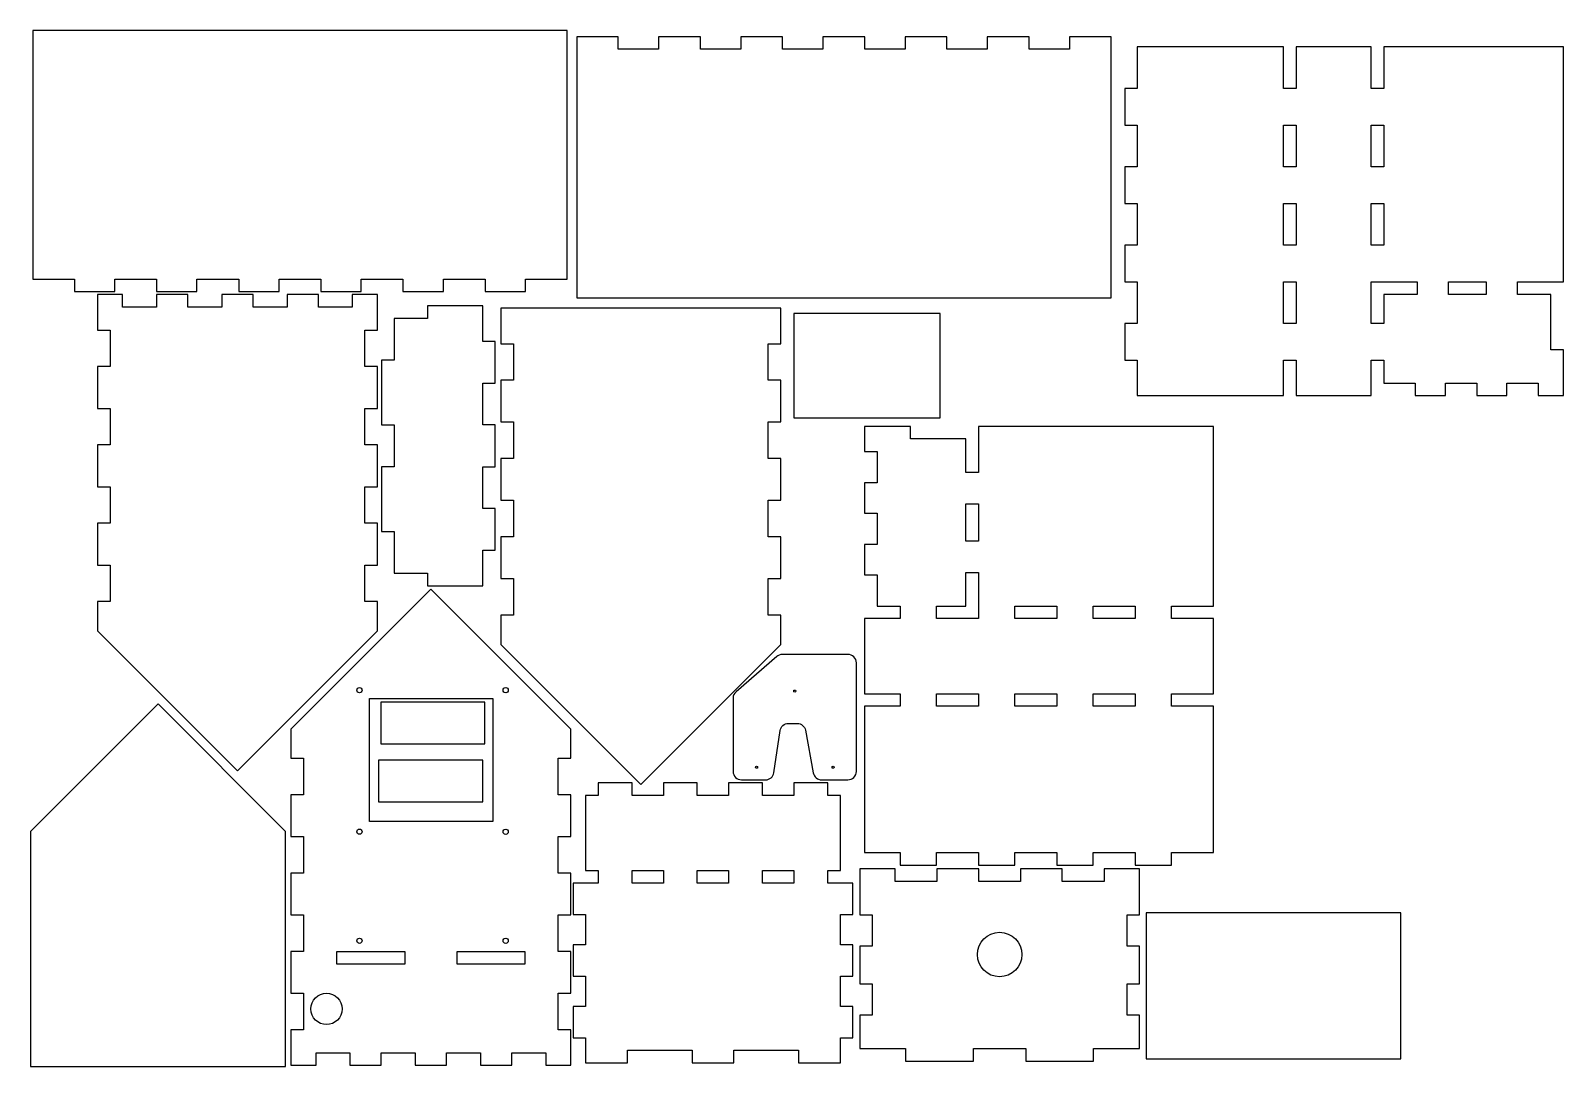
# Model space of a CAD drawing. Header units: millimetres. Extents: x 410 to 1144, y -187 to 309.
import ezdxf

# ---------------------------------------------------------------- set-up
doc = ezdxf.new("R2010")
doc.units = ezdxf.units.MM
doc.layers.get('0').update_dxf_attribs({"linetype": 'CONTINUOUS'})

msp = doc.modelspace()

# ---------------------------------------------------------------- linework, layer by layer
for p, q in [((681.44, -57.45), (675.44, -57.45)), ((675.44, -57.45), (675.44, -60.45)), ((697.69, -51.45), (681.44, -51.45)), ((681.44, -51.45), (681.44, -57.45)), ((697.69, -57.45), (697.69, -51.45)), ((712.69, -57.45), (697.69, -57.45)), ((728.94, -51.45), (712.69, -51.45)), ((712.69, -51.45), (712.69, -57.45)), ((728.94, -57.45), (728.94, -51.45)), ((743.94, -57.45), (728.94, -57.45)), ((760.19, -51.45), (743.94, -51.45)), ((743.94, -51.45), (743.94, -57.45)), ((760.19, -57.45), (760.19, -51.45)), ((775.19, -57.45), (760.19, -57.45)), ((791.44, -51.45), (775.19, -51.45)), ((775.19, -51.45), (775.19, -57.45)), ((791.44, -57.45), (791.44, -51.45)), ((797.44, -57.45), (791.44, -57.45)), ((797.44, -60.45), (797.44, -57.45)), ((675.44, -60.45), (675.44, -93.45)), ((797.44, -93.45), (797.44, -60.45)), ((675.44, -93.45), (681.44, -93.45)), ((681.44, -93.45), (681.44, -99.45)), ((791.44, -99.45), (791.44, -93.45)), ((791.44, -93.45), (797.44, -93.45)), ((681.44, -99.45), (669.44, -99.45)), ((669.44, -99.45), (669.44, -114.45)), ((803.44, -99.45), (791.44, -99.45)), ((803.44, -114.45), (803.44, -99.45)), ((669.44, -114.45), (675.44, -114.45)), ((675.44, -114.45), (675.44, -128.95)), ((797.44, -128.95), (797.44, -114.45)), ((797.44, -114.45), (803.44, -114.45)), ((669.44, -128.95), (669.44, -143.95)), ((675.44, -128.95), (669.44, -128.95)), ((803.44, -128.95), (797.44, -128.95)), ((803.44, -143.95), (803.44, -128.95)), ((669.44, -143.95), (675.44, -143.95)), ((675.44, -143.95), (675.44, -158.45)), ((797.44, -158.45), (797.44, -143.95)), ((797.44, -143.95), (803.44, -143.95)), ((675.44, -158.45), (669.44, -158.45)), ((669.44, -158.45), (669.44, -173.45)), ((803.44, -158.45), (797.44, -158.45)), ((803.44, -173.45), (803.44, -158.45)), ((669.44, -173.45), (675.44, -173.45)), ((675.44, -173.45), (675.44, -185.45)), ((797.44, -185.45), (797.44, -173.45)), ((797.44, -173.45), (803.44, -173.45)), ((695.44, -185.45), (695.44, -179.45)), ((695.44, -179.45), (726.44, -179.45)), ((726.44, -179.45), (726.44, -185.45)), ((746.44, -185.45), (746.44, -179.45)), ((746.44, -179.45), (777.44, -179.45)), ((777.44, -179.45), (777.44, -185.45)), ((675.44, -185.45), (695.44, -185.45)), ((726.44, -185.45), (746.44, -185.45)), ((777.44, -185.45), (797.44, -185.45))]:
    msp.add_line(p, q)
for points in [[(470.01, 183.77), (489.34, 183.77), (489.34, 189.77), (509.34, 189.77), (509.34, 183.77), (528.68, 183.77), (528.68, 189.77), (548.68, 189.77), (548.68, 183.77), (568.01, 183.77), (568.01, 189.77), (588.01, 189.77), (588.01, 183.77), (607.34, 183.77), (607.34, 189.77), (627.34, 189.77), (627.34, 183.77), (646.68, 183.77), (646.68, 189.77), (666.68, 189.77), (666.68, 308.69), (410.86, 308.69), (410.86, 189.77), (430.68, 189.77), (430.68, 183.77), (450.01, 183.77), (450.01, 189.77), (470.01, 189.77)], [(927.08, 305.77), (907.08, 305.77), (907.08, 299.77), (887.75, 299.77), (887.75, 305.77), (867.75, 305.77), (867.75, 299.77), (848.42, 299.77), (848.42, 305.77), (828.42, 305.77), (828.42, 299.77), (809.08, 299.77), (809.08, 305.77), (789.08, 305.77), (789.08, 299.77), (769.75, 299.77), (769.75, 305.77), (749.75, 305.77), (749.75, 299.77), (730.42, 299.77), (730.42, 305.77), (710.42, 305.77), (710.42, 299.77), (691.08, 299.77), (691.08, 305.77), (671.26, 305.77), (671.26, 180.85), (927.08, 180.85)], [(933.59, 205.94), (933.59, 188.44), (939.59, 188.44), (939.59, 168.44), (933.59, 168.44), (933.59, 150.94), (939.59, 150.94), (939.59, 133.94), (1009.59, 133.94), (1009.59, 150.94), (1015.59, 150.94), (1015.59, 133.94), (1051.59, 133.94), (1051.59, 150.94), (1057.59, 150.94), (1057.59, 139.94), (1072.59, 139.94), (1072.59, 133.94), (1087.09, 133.94), (1087.09, 139.94), (1102.09, 139.94), (1102.09, 133.94), (1116.59, 133.94), (1116.59, 139.94), (1131.59, 139.94), (1131.59, 133.94), (1143.59, 133.94), (1143.59, 155.94), (1137.59, 155.94), (1137.59, 182.44), (1121.59, 182.44), (1121.59, 188.44), (1143.59, 188.44), (1143.59, 300.94), (1057.59, 300.94), (1057.59, 280.94), (1051.59, 280.94), (1051.59, 300.94), (1015.59, 300.94), (1015.59, 280.94), (1009.59, 280.94), (1009.59, 300.94), (939.59, 300.94), (939.59, 280.94), (933.59, 280.94), (933.59, 263.44), (939.59, 263.44), (939.59, 243.44), (933.59, 243.44), (933.59, 225.94), (939.59, 225.94), (939.59, 205.94)], [(1015.59, 243.44), (1009.59, 243.44), (1009.59, 263.44), (1015.59, 263.44)], [(1051.59, 263.44), (1057.59, 263.44), (1057.59, 243.44), (1051.59, 243.44)], [(1015.59, 205.94), (1009.59, 205.94), (1009.59, 225.94), (1015.59, 225.94)], [(1051.59, 225.94), (1057.59, 225.94), (1057.59, 205.94), (1051.59, 205.94)], [(1015.59, 168.44), (1009.59, 168.44), (1009.59, 188.44), (1015.59, 188.44)], [(1057.59, 182.44), (1057.59, 168.44), (1051.59, 168.44), (1051.59, 188.44), (1073.59, 188.44), (1073.59, 182.44)], [(1088.59, 188.44), (1106.59, 188.44), (1106.59, 182.44), (1088.59, 182.44)], [(575.75, 21.33), (575.75, 35.33), (569.75, 35.33), (569.75, 52.83), (575.75, 52.83), (575.75, 72.83), (569.75, 72.83), (569.75, 90.33), (575.75, 90.33), (575.75, 110.33), (569.75, 110.33), (569.75, 127.83), (575.75, 127.83), (575.75, 147.83), (569.75, 147.83), (569.75, 165.33), (575.75, 165.33), (575.75, 182.33), (563.75, 182.33), (563.75, 176.33), (547.5, 176.33), (547.5, 182.33), (532.5, 182.33), (532.5, 176.33), (516.25, 176.33), (516.25, 182.33), (501.25, 182.33), (501.25, 176.33), (485, 176.33), (485, 182.33), (470, 182.33), (470, 176.33), (453.75, 176.33), (453.75, 182.33), (441.75, 182.33), (441.75, 165.33), (447.75, 165.33), (447.75, 147.83), (441.75, 147.83), (441.75, 127.83), (447.75, 127.83), (447.75, 110.33), (441.75, 110.33), (441.75, 90.33), (447.75, 90.33), (447.75, 72.83), (441.75, 72.83), (441.75, 52.83), (447.75, 52.83), (447.75, 35.33), (441.75, 35.33), (441.75, 21.33), (508.75, -45.67)], [(599.71, 42.91), (626.21, 42.91), (626.21, 59.91), (632.21, 59.91), (632.21, 79.91), (626.21, 79.91), (626.21, 99.91), (632.21, 99.91), (632.21, 119.91), (626.21, 119.91), (626.21, 139.91), (632.21, 139.91), (632.21, 159.91), (626.21, 159.91), (626.21, 176.91), (599.71, 176.91), (599.71, 170.91), (583.71, 170.91), (583.71, 150.91), (577.71, 150.91), (577.71, 119.91), (583.71, 119.91), (583.71, 99.91), (577.71, 99.91), (577.71, 68.91), (583.71, 68.91), (583.71, 48.91), (599.71, 48.91)], [(768.89, 175.83), (634.89, 175.83), (634.89, 158.83), (640.89, 158.83), (640.89, 141.33), (634.89, 141.33), (634.89, 121.33), (640.89, 121.33), (640.89, 103.83), (634.89, 103.83), (634.89, 83.83), (640.89, 83.83), (640.89, 66.33), (634.89, 66.33), (634.89, 46.33), (640.89, 46.33), (640.89, 28.83), (634.89, 28.83), (634.89, 14.83), (701.89, -52.17), (768.89, 14.83), (768.89, 28.83), (762.89, 28.83), (762.89, 46.33), (768.89, 46.33), (768.89, 66.33), (762.89, 66.33), (762.89, 83.83), (768.89, 83.83), (768.89, 103.83), (762.89, 103.83), (762.89, 121.33), (768.89, 121.33), (768.89, 141.33), (762.89, 141.33), (762.89, 158.83), (768.89, 158.83)], [(775.19, 123.35), (845.19, 123.35), (845.19, 173.35), (775.19, 173.35)], [(976.02, 119.21), (863.52, 119.21), (863.52, 97.21), (857.52, 97.21), (857.52, 113.21), (831.02, 113.21), (831.02, 119.21), (809.02, 119.21), (809.02, 107.21), (815.02, 107.21), (815.02, 92.21), (809.02, 92.21), (809.02, 77.71), (815.02, 77.71), (815.02, 62.71), (809.02, 62.71), (809.02, 48.21), (815.02, 48.21), (815.02, 33.21), (826.02, 33.21), (826.02, 27.21), (809.02, 27.21), (809.02, -8.79), (826.02, -8.79), (826.02, -14.79), (809.02, -14.79), (809.02, -84.79), (826.02, -84.79), (826.02, -90.79), (843.52, -90.79), (843.52, -84.79), (863.52, -84.79), (863.52, -90.79), (881.02, -90.79), (881.02, -84.79), (901.02, -84.79), (901.02, -90.79), (918.52, -90.79), (918.52, -84.79), (938.52, -84.79), (938.52, -90.79), (956.02, -90.79), (956.02, -84.79), (976.02, -84.79), (976.02, -14.79), (956.02, -14.79), (956.02, -8.79), (976.02, -8.79), (976.02, 27.21), (956.02, 27.21), (956.02, 33.21), (976.02, 33.21)], [(863.52, 82.21), (863.52, 64.21), (857.52, 64.21), (857.52, 82.21)], [(843.52, 33.21), (857.52, 33.21), (857.52, 49.21), (863.52, 49.21), (863.52, 27.21), (843.52, 27.21)], [(562.64, -186.67), (577.64, -186.67), (577.64, -180.67), (593.89, -180.67), (593.89, -186.67), (608.89, -186.67), (608.89, -180.67), (625.14, -180.67), (625.14, -186.67), (640.14, -186.67), (640.14, -180.67), (656.39, -180.67), (656.39, -186.67), (668.39, -186.67), (668.39, -169.67), (662.39, -169.67), (662.39, -152.17), (668.39, -152.17), (668.39, -132.17), (662.39, -132.17), (662.39, -114.67), (668.39, -114.67), (668.39, -94.67), (662.39, -94.67), (662.39, -77.17), (668.39, -77.17), (668.39, -57.17), (662.39, -57.17), (662.39, -39.67), (668.39, -39.67), (668.39, -25.67), (601.39, 41.33), (534.39, -25.67), (534.39, -39.67), (540.39, -39.67), (540.39, -57.17), (534.39, -57.17), (534.39, -77.17), (540.39, -77.17), (540.39, -94.67), (534.39, -94.67), (534.39, -114.67), (540.39, -114.67), (540.39, -132.17), (534.39, -132.17), (534.39, -152.17), (540.39, -152.17), (540.39, -169.67), (534.39, -169.67), (534.39, -186.67), (546.39, -186.67), (546.39, -180.67), (562.64, -180.67)], [(881.02, 27.21), (881.02, 33.21), (901.02, 33.21), (901.02, 27.21)], [(918.52, 27.21), (918.52, 33.21), (938.52, 33.21), (938.52, 27.21)], [(409.74, -187.16), (531.74, -187.16), (531.74, -74.66), (470.74, -13.66), (409.74, -74.66)], [(630.99, -11.01), (630.99, -69.97), (572.03, -69.97), (572.03, -11.01)], [(577.4, -32.8), (627.13, -32.8), (627.13, -12.8), (577.4, -12.8)], [(863.52, -8.79), (863.52, -14.79), (843.52, -14.79), (843.52, -8.79)], [(901.02, -8.79), (901.02, -14.79), (881.02, -14.79), (881.02, -8.79)], [(938.52, -8.79), (938.52, -14.79), (918.52, -14.79), (918.52, -8.79)], [(626.31, -60.54), (626.31, -40.54), (576.31, -40.54), (576.31, -60.54)], [(712.69, -99.45), (697.69, -99.45), (697.69, -93.45), (712.69, -93.45)], [(743.94, -99.45), (728.94, -99.45), (728.94, -93.45), (743.94, -93.45)], [(775.19, -99.45), (760.19, -99.45), (760.19, -93.45), (775.19, -93.45)], [(806.69, -129.62), (806.69, -147.62), (812.69, -147.62), (812.69, -162.62), (806.69, -162.62), (806.69, -178.62), (828.69, -178.62), (828.69, -184.62), (861.19, -184.62), (861.19, -178.62), (886.19, -178.62), (886.19, -184.62), (918.69, -184.62), (918.69, -178.62), (940.69, -178.62), (940.69, -162.62), (934.69, -162.62), (934.69, -147.62), (940.69, -147.62), (940.69, -129.62), (934.69, -129.62), (934.69, -114.62), (940.69, -114.62), (940.69, -92.62), (923.69, -92.62), (923.69, -98.62), (903.69, -98.62), (903.69, -92.62), (883.69, -92.62), (883.69, -98.62), (863.69, -98.62), (863.69, -92.62), (843.69, -92.62), (843.69, -98.62), (823.69, -98.62), (823.69, -92.62), (806.69, -92.62), (806.69, -114.62), (812.69, -114.62), (812.69, -129.62)], [(1065.77, -113.6), (943.77, -113.6), (943.77, -183.6), (1065.77, -183.6)], [(556.39, -132.17), (588.89, -132.17), (588.89, -138.17), (556.39, -138.17)], [(613.89, -132.17), (646.39, -132.17), (646.39, -138.17), (613.89, -138.17)]]:
    msp.add_lwpolyline(points, close=True)
msp.add_lwpolyline([(747.47, -7.79, 0.217966), (746.08, -10.81), (746.08, -45.98, 0.414214), (750.08, -49.98), (761.63, -49.98, 0.371763), (765.59, -46.57), (768.58, -26.4, -0.371763), (772.54, -22.98), (776.76, -22.98, -0.361544), (780.69, -26.25), (784.48, -46.71, 0.361544), (788.41, -49.98), (801.08, -49.98, 0.414214), (805.08, -45.98), (805.08, 6.02, 0.414214), (801.08, 10.02), (769.57, 10.02, 0.179996), (766.96, 9.04)], format="xyb", close=True)
for centre, radius in [((567.18, -7.06), 1.25), ((637.18, -7.06), 1.25), ((775.58, -7.48), 0.5), ((757.33, -43.98), 0.5), ((793.93, -43.98), 0.5), ((567.18, -74.82), 1.25), ((637.18, -74.86), 1.25), ((873.69, -133.62), 10.65), ((567.18, -127.06), 1.25), ((637.18, -127.06), 1.25), ((551.39, -159.67), 7.5)]:
    msp.add_circle(centre, radius)

doc.saveas('drawing.dxf')
